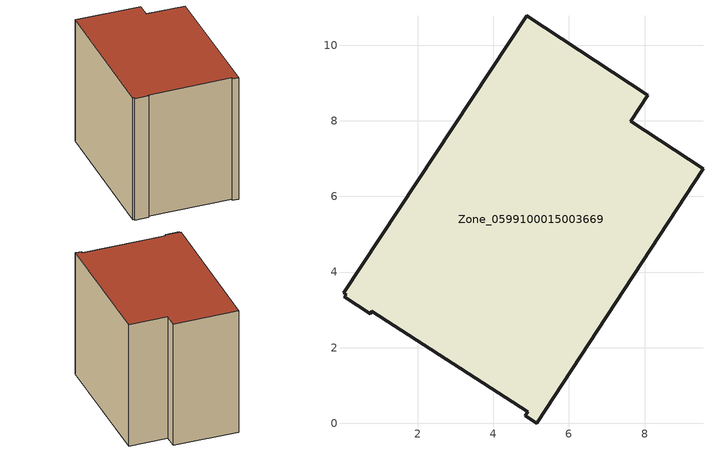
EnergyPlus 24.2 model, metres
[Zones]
Zone_0599100015003669
 floor ground (C_G): 4.92,0.31 0.79,2.96 0.75,2.9 0.06,3.35 0.11,3.4 0.04,3.45 4.89,10.78 8.09,8.67 7.63,8 9.54,6.74 5.14,0 4.84,0.2 z0.8
 wall outside (C_F): 7.63,8 8.09,8.67 4.89,10.78 0.04,3.45 0.11,3.4 0.06,3.35 0.75,2.9 0.79,2.96 4.92,0.31 4.84,0.2 5.14,0 9.54,6.74 7.63,8 z0.8:8.55
 roof outside (C_R): 0.75,2.9 0.79,2.96 4.92,0.31 4.84,0.2 5.14,0 9.54,6.74 7.63,8 8.09,8.67 4.89,10.78 0.04,3.45 0.11,3.4 0.06,3.35 z8.55
[BUILDING]
Pand.0599100015003669: North Axis=0; Terrain=City; Loads Convergence Tolerance Value=0.04; Temperature Convergence Tolerance Value=0.4; Solar Distribution=FullExterior; Maximum Number of Warmup Days=25; Minimum Number of Warmup Days=1
[Site:Location]
Rotterdam.The.Hague.AP_ZH_NLD Design_Conditions: Latitude=51.96; Longitude=4.45; Time Zone=1; Elevation=-4.5
[SITE:GROUNDTEMPERATURE:BUILDINGSURFACE]
18, 18, 18, 18, 18, 18, 18, 18, 18, 18, 18, 18
[MATERIAL] Thermal Absorptance=0.9; Solar Absorptance=0.7; Visible Absorptance=0.7
Name | Roughness | Thickness | Conductivity | Density | Specific Heat
G.TI.1965-1974 | MediumSmooth | 0.15 | 0.882353 | 540 | 1210
F.TI.1965-1974 | Rough | 0.3 | 0.697674 | 1920 | 840
R.TI.1965-1974 | MediumRough | 0.2 | 0.232558 | 1500 | 1000
[CONSTRUCTION]
C_G: G.TI.1965-1974
C_F: F.TI.1965-1974
C_R: R.TI.1965-1974
[ZONE]
Zone_0599100015003669: Type=1; Multiplier=1; Ceiling Height=Autocalculate; Volume=Autocalculate; Floor Area=autocalculate; Part of Total Floor Area=Yes
[ZONEINFILTRATION:DESIGNFLOWRATE]
Infil_Zone_0599100015003669: Zone or ZoneList or Space or SpaceList=Zone_0599100015003669; Schedule=AlwaysOn; Design Flow Rate Calculation Method=Flow/Area; Flow Rate per Floor Area=0.003; Constant Term Coefficient=1; Temperature Term Coefficient=0; Velocity Term Coefficient=0; Velocity Squared Term Coefficient=0
[HVACTEMPLATE:ZONE:IDEALLOADSAIRSYSTEM]
Zone_0599100015003669: Maximum Heating Supply Air Temperature=50; Minimum Cooling Supply Air Temperature=13; Maximum Heating Supply Air Humidity Ratio=0.0156; Minimum Cooling Supply Air Humidity Ratio=0.0077; Heating Limit=NoLimit; Cooling Limit=NoLimit; Dehumidification Control Type=ConstantSensibleHeatRatio; Cooling Sensible Heat Ratio=0.7; Dehumidification Setpoint=60; Humidification Control Type=None; Humidification Setpoint=30; Outdoor Air Method=None; Outdoor Air Flow Rate per Person=0.00944; Outdoor Air Flow Rate per Zone Floor Area=0; Outdoor Air Flow Rate per Zone=0; Demand Controlled Ventilation Type=None; Outdoor Air Economizer Type=NoEconomizer; Heat Recovery Type=None; Sensible Heat Recovery Effectiveness=0.7; Latent Heat Recovery Effectiveness=0.65
[ZONECONTROL:THERMOSTAT]
ThermostatControl_Zone_0599100015003669: Zone or ZoneList=Zone_0599100015003669; Control Type Schedule=DualSetpointControlType; Control 1=Thermostat_Zone_0599100015003669; Temperature Difference Between Cutout And Setpoint=0
[THERMOSTATSETPOINT:DUALSETPOINT]
Thermostat_Zone_0599100015003669: Heating Setpoint Temperature Schedule=HeatingSetpoint_Zone_0599100015003669; Cooling Setpoint Temperature Schedule=CoolingSetpoint_Zone_0599100015003669
[SCHEDULE:COMPACT]
HeatingSetpoint_Zone_0599100015003669: Through: 12/31, For: AllDays, Until: 24:00, 21
CoolingSetpoint_Zone_0599100015003669: Through: 12/31, For: AllDays, Until: 24:00, 24
DualSetpointControlType: Through: 12/31, For: AllDays, Until: 24:00, 4
AlwaysOn: Through: 12/31, For: AllDays, Until: 24:00, 1
